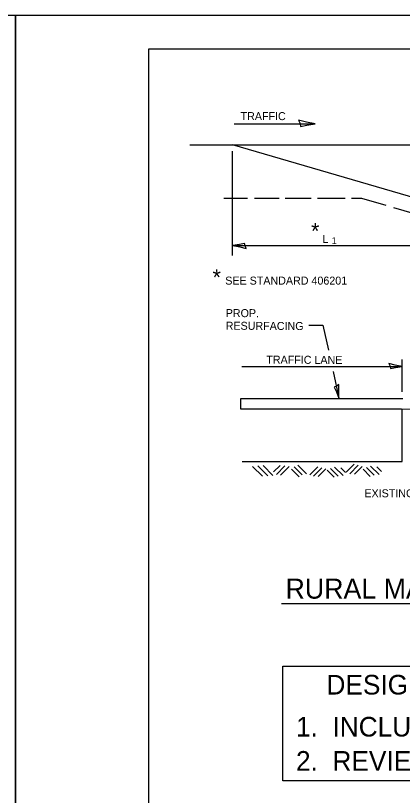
# Model space of a CAD drawing. Extents: x 1875357 to 1890680, y 2257528 to 2269761.
# Drawn here: x 1877057 to 1877347, y 2268156 to 2268741 of the extents above; entities that cross this region are included whole.
import ezdxf

# ---------------------------------------------------------------- set-up
doc = ezdxf.new("R2010")
doc.units = 0
for name, color, linetype in [('Level 1', 7, 'Continuous'), ('Level 24', 7, 'Continuous'), ('Level 40', 7, 'Continuous'), ('Level 63', 7, 'Continuous'), ('ROW_PR_Notes', 7, 'Continuous'), ('Sheets_50 Reference Boundary', 7, 'Continuous'), ('Sheets_General Details', 7, 'Continuous'), ('Sheets_Printer Plotting Border', 7, 'Continuous')]:
    doc.layers.add(name, color=color, linetype=linetype)

msp = doc.modelspace()

# ---------------------------------------------------------------- linework, layer by layer
at = {"layer": 'Level 1'}
msp.add_lwpolyline([(1877561.26, 2268166.98), (1877257.75, 2268166.98), (1877257.75, 2268252.98), (1877561.26, 2268252.98)], close=True, dxfattribs=at)
at = {"layer": 'Level 24'}
msp.add_line((1877256.68, 2268299.76), (1877581.28, 2268299.76), dxfattribs=at)
at = {"layer": 'Level 40'}
for p, q in [((1877226.07, 2268453.24), (1877226.07, 2268445.75)), ((1877347.86, 2268453.23), (1877226.07, 2268453.24)), ((1877226.07, 2268445.75), (1877346.77, 2268445.75)), ((1877346.77, 2268445.75), (1877559.6, 2268438.31))]:
    msp.add_line(p, q, dxfattribs=at)
at = {"layer": 'ROW_PR_Notes'}
for p, q in [((1877221.33, 2268659.56), (1877282.16, 2268659.56)), ((1877188.13, 2268643.72), (1877607.15, 2268643.72)), ((1877358.1, 2268603.61), (1877220.11, 2268643.72)), ((1877219.76, 2268639.11), (1877219.76, 2268560.8)), ((1877231.27, 2268603.61), (1877213.65, 2268603.61)), ((1877254.97, 2268603.61), (1877236.58, 2268603.61)), ((1877279.04, 2268603.61), (1877259.52, 2268603.61)), ((1877304.44, 2268603.61), (1877283.78, 2268603.61)), ((1877317.06, 2268603.61), (1877309.37, 2268603.61)), ((1877335.39, 2268598.28), (1877317.06, 2268603.61)), ((1877356.47, 2268592.15), (1877341.11, 2268596.62)), ((1877220.29, 2268568.25), (1877358.28, 2268568.25)), ((1877277.21, 2268508.59), (1877287.86, 2268508.59)), ((1877287.86, 2268508.59), (1877291.97, 2268489.9)), ((1877347.39, 2268458.5), (1877347.39, 2268482.91)), ((1877226.98, 2268477.66), (1877347.39, 2268477.66)), ((1877295.5, 2268473.87), (1877299.91, 2268453.83)), ((1877347.39, 2268406.38), (1877347.39, 2268445.75)), ((1877227.32, 2268406.38), (1877347.39, 2268406.38)), ((1877235.07, 2268402.69), (1877242.52, 2268395.24)), ((1877239.12, 2268403.01), (1877246.57, 2268395.56)), ((1877242.95, 2268403.34), (1877250.4, 2268395.88)), ((1877250.8, 2268398.53), (1877255.68, 2268403.4)), ((1877252.99, 2268396.7), (1877259.28, 2268402.99)), ((1877256.09, 2268396.15), (1877262.47, 2268402.54)), ((1877266.29, 2268402.37), (1877272.4, 2268396.26)), ((1877269.07, 2268403.6), (1877275.48, 2268397.19)), ((1877278.06, 2268396.44), (1877284.03, 2268402.41)), ((1877296.56, 2268402.19), (1877302.93, 2268395.83)), ((1877305.39, 2268398.29), (1877311.36, 2268404.26)), ((1877308.04, 2268397.2), (1877314.37, 2268403.53)), ((1877311.59, 2268396.93), (1877317.33, 2268402.67)), ((1877323.63, 2268402.85), (1877329.99, 2268396.49)), ((1877328.33, 2268402.35), (1877331.82, 2268398.86)), ((1877264.42, 2268400.68), (1877270.17, 2268394.93)), ((1877280.71, 2268395.35), (1877287.04, 2268401.68)), ((1877284.26, 2268395.08), (1877290, 2268400.82)), ((1877290.95, 2268399.87), (1877296.34, 2268394.48)), ((1877293.51, 2268401.14), (1877299.21, 2268395.44)), ((1877301.26, 2268401.69), (1877304.75, 2268398.2)), ((1877318.02, 2268400.52), (1877323.4, 2268395.14)), ((1877320.58, 2268401.8), (1877326.27, 2268396.1))]:
    msp.add_line(p, q, dxfattribs=at)
for points in [[(1877269.66, 2268662.17), (1877270.68, 2268659.77), (1877271.07, 2268657.47), (1877275.91, 2268658.47), (1877282.16, 2268659.56), (1877275.49, 2268660.77)], [(1877230.29, 2268566.16), (1877229.48, 2268568.08), (1877229.16, 2268569.93), (1877225.29, 2268569.12), (1877220.29, 2268568.25), (1877225.63, 2268567.28)], [(1877337.39, 2268479.75), (1877338.2, 2268477.83), (1877338.52, 2268475.99), (1877342.39, 2268476.79), (1877347.39, 2268477.66), (1877342.05, 2268478.63)], [(1877299.8, 2268464.04), (1877298.1, 2268462.83), (1877296.37, 2268462.13), (1877297.99, 2268458.52), (1877299.91, 2268453.83), (1877299.71, 2268459.24)]]:
    msp.add_lwpolyline(points, close=True, dxfattribs=at)
at = {"layer": 'Sheets_50 Reference Boundary'}
msp.add_lwpolyline([(1877157.4, 2268715.69), (1878732.4, 2268715.69), (1878732.4, 2267715.7), (1877157.4, 2267715.7)], close=True, dxfattribs=at)
at = {"layer": 'Sheets_General Details'}
msp.add_line((1878757.4, 2268740.7), (1877057.4, 2268740.7), dxfattribs=at)
msp.add_lwpolyline([(1877157.4, 2268715.7), (1878732.4, 2268715.7), (1878732.4, 2267665.7), (1877157.4, 2267665.7)], close=True, dxfattribs=at)
at = {"layer": 'Sheets_Printer Plotting Border'}
for points in [[(1875357.4, 2267640.7), (1877057.4, 2267640.7), (1877057.4, 2268740.7), (1875357.4, 2268740.7)], [(1877057.4, 2267640.7), (1878757.4, 2267640.7), (1878757.4, 2268740.7), (1877057.4, 2268740.7)]]:
    msp.add_lwpolyline(points, close=True, dxfattribs=at)

# ---------------------------------------------------------------- texts
at = {"layer": 'Level 1'}
for s, p in [('DESIGNER NOTES', (1877290.51, 2268231.63)), ('1.  INCLUDE STD. 406201', (1877267.67, 2268200.11)), ('2.  REVIEW BDE MANUAL 58-5', (1877267.67, 2268174.5))]:
    msp.add_text(s, height=14.715, dxfattribs=at).set_placement(p)
at = {"layer": 'Level 24'}
msp.add_text('RURAL MAILBOX TURNOUT DETAILS', height=15, dxfattribs=at).set_placement((1877259.84, 2268303.52))
at = {"layer": 'Level 63'}
for s, height, p in [('L', 6, (1877287.58, 2268570.29)), ('1', 5, (1877294.44, 2268569.47))]:
    msp.add_text(s, height=height, dxfattribs=at).set_placement(p)
at = {"layer": 'ROW_PR_Notes'}
for s, height, p in [('TRAFFIC', 6, (1877226.12, 2268662.32)), ('*', 12.03, (1877278.96, 2268573.21)), ('*', 12.03, (1877205.12, 2268538.49)), ('SEE STANDARD 406201', 6, (1877214.63, 2268538.99)), ('EXISTING SHOULDER', 6, (1877318.95, 2268379.52))]:
    msp.add_text(s, height=height, dxfattribs=at).set_placement(p)
for s, p in [('PROP.', (1877214.98, 2268514.66)), ('RESURFACING', (1877214.94, 2268505.17)), ('TRAFFIC LANE', (1877245.4, 2268479.74))]:
    msp.add_text(s, height=6, rotation=359.75186, dxfattribs=at).set_placement(p)

doc.saveas('drawing.dxf')
